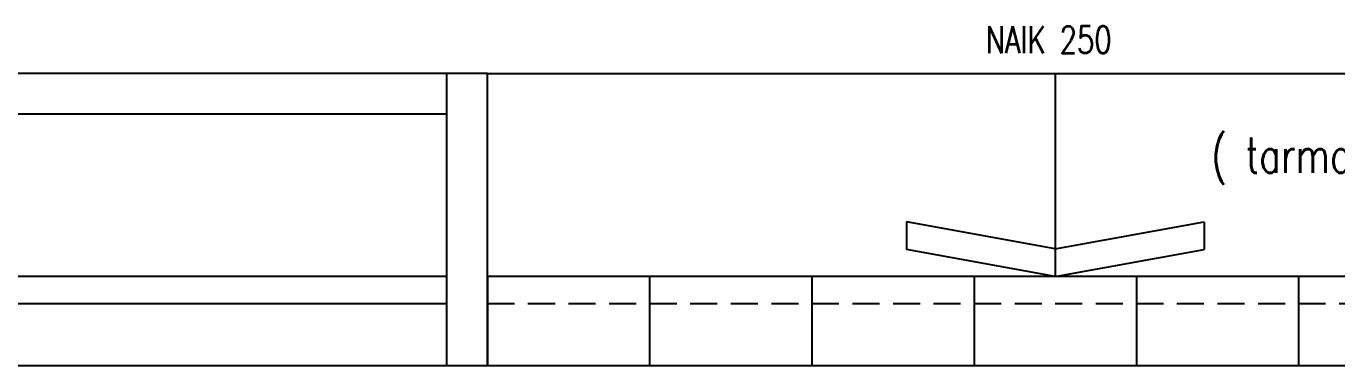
# Model space of a CAD drawing. Header units: inches. Extents: x -106706990 to 300603, y -86718466 to 1728185.
# Drawn here: x 50433 to 55280, y 42479 to 43735 of the extents above; entities that cross this region are included whole.
import ezdxf

# ---------------------------------------------------------------- set-up
doc = ezdxf.new("R2010")
doc.units = ezdxf.units.IN
doc.header["$MEASUREMENT"] = 0
doc.linetypes.add('DASHED2', pattern=[0.375, 0.25, -0.125])
doc.linetypes.add('HIDDEN', pattern=[0.375, 0.25, -0.125])
for name, color, linetype in [('A-ARR', 4, 'Continuous'), ('A-DRAIN', 9, 'Continuous'), ('A-FLR SYM', 13, 'Continuous'), ('A-JALAN', 11, 'Continuous'), ('A-NOTE', 2, 'Continuous'), ('A-STAIRH', 8, 'HIDDEN')]:
    doc.layers.add(name, color=color, linetype=linetype)
doc.styles.add('ROMANS', font='romans.shx', dxfattribs={"width": 0.75, "height": 200})

msp = doc.modelspace()

# ---------------------------------------------------------------- linework, layer by layer
at = {"color": 8}
for p, q in [((52138.8, 42809.4), (52138.8, 42479.4)), ((52738.8, 42809.4), (52738.8, 42479.4)), ((53338.8, 42809.4), (53338.8, 42479.4)), ((53938.8, 42809.4), (53938.8, 42479.4)), ((54538.8, 42809.4), (54538.8, 42479.4)), ((55138.8, 42809.4), (55138.8, 42479.4))]:
    msp.add_line(p, q, dxfattribs=at)
at = {"layer": 'A-ARR', "color": 8}
for p, q in [((54238.8, 43559.4), (54238.8, 42809.4)), ((54238.8, 42911.7), (53688.1, 43011.6)), ((53688.1, 43011.6), (53688.1, 42909.3)), ((54238.8, 42911.7), (54789.4, 43011.6)), ((54789.4, 43011.6), (54789.4, 42909.3)), ((54238.8, 42809.4), (53688.1, 42909.3)), ((54238.8, 42809.4), (54789.4, 42909.3))]:
    msp.add_line(p, q, dxfattribs=at)
at = {"layer": 'A-DRAIN', "color": 8, "linetype": 'Continuous', "ltscale": 1000}
for p, q in [((52138.8, 43559.4), (56338.8, 43559.4)), ((51988.8, 42809.4), (44668.8, 42809.4)), ((56338.8, 42809.4), (52138.8, 42809.4)), ((47638.8, 42709.4), (51988.8, 42709.4)), ((51988.8, 42479.4), (44338.8, 42479.4)), ((56338.8, 42479.4), (52138.8, 42479.4))]:
    msp.add_line(p, q, dxfattribs=at)
at = {"layer": 'A-JALAN', "color": 8}
for p, q in [((52138.8, 43559.4), (47788.8, 43559.4)), ((51988.8, 42479.4), (51988.8, 43559.4)), ((52138.8, 42479.4), (52138.8, 43559.4)), ((51988.8, 43409.4), (47638.8, 43409.4)), ((52138.8, 42479.4), (51988.8, 42479.4))]:
    msp.add_line(p, q, dxfattribs=at)
at = {"layer": 'A-STAIRH', "color": 8, "linetype": 'DASHED2', "ltscale": 400}
msp.add_line((52138.8, 42709.4), (56338.8, 42709.4), dxfattribs=at)

# ---------------------------------------------------------------- texts
at = {"layer": 'A-FLR SYM', "color": 8, "style": 'ROMANS', "width": 0.75}
msp.add_text('( tarmac )', height=131.25, dxfattribs=at).set_placement((54815.9, 43192.2))
at = {"layer": 'A-NOTE', "color": 8, "linetype": 'Continuous', "ltscale": 500, "style": 'ROMANS', "width": 0.75}
msp.add_text('NAIK 250', height=100, dxfattribs=at).set_placement((53981.6, 43634.6))

doc.saveas('drawing.dxf')
